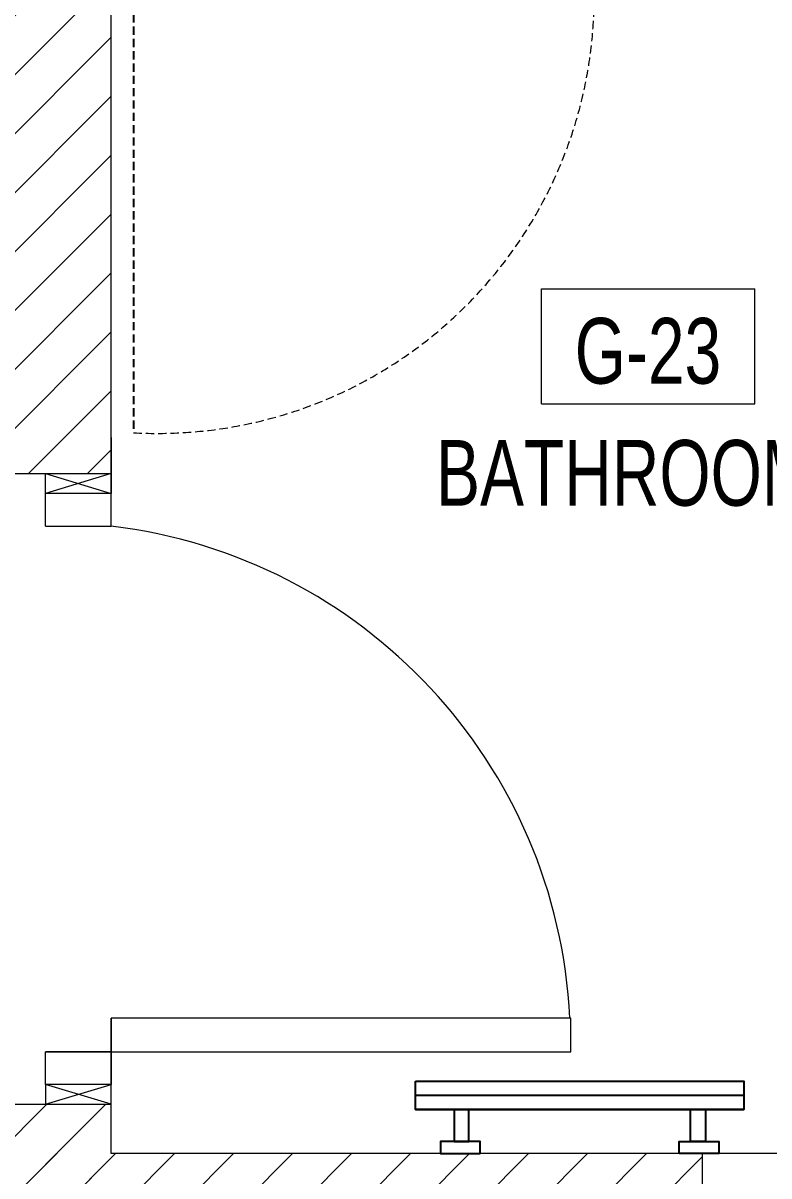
# Model space of a CAD drawing. Header units: millimetres. Extents: x -18512 to 101824, y -95768 to 52898.
# Drawn here: x 15854 to 16989, y -53502 to -51746 of the extents above; entities that cross this region are included whole.
import ezdxf

# ---------------------------------------------------------------- set-up
doc = ezdxf.new("R2010")
doc.units = ezdxf.units.MM
doc.header["$LTSCALE"] = 25
doc.linetypes.add('DASHED', pattern=[0.75, 0.5, -0.25])
doc.layers.get('0').update_dxf_attribs({"color": 254, "lineweight": 0})
for name, color, linetype in [('3_Joinery', 1, 'Continuous'), ('AR WALL HATCH', 8, 'Continuous'), ('Detail - interior', 9, 'Continuous')]:
    doc.layers.add(name, color=color, linetype=linetype)
for name, color, linetype, lineweight in [('A-AREA-IDEN', 2, 'Continuous', 9), ('A-DOOR', 31, 'Continuous', 18), ('Archi-frame', 253, 'Continuous', 9), ('I-WALL', 2, 'Continuous', 9)]:
    doc.layers.add(name, color=color, linetype=linetype, lineweight=lineweight)
doc.styles.add('Arial Narrow_4', font='fi_9001f.ttf', dxfattribs={"width": 0.75, "height": 147.492401})
pattern_1 = [(45, (15109.02, 35539.32), (-44.90128, 44.90128), [])]

# ---------------------------------------------------------------- blocks, each defined once
blk = doc.blocks.new('M_NAGA Room Tag - Room Tag-1756429-GROUND FLOOR PLAN')
at = {"layer": 'A-AREA-IDEN'}
for p, q in [((-3.25, 1.75), (-3.25, -1.75)), ((-3.25, 1.75), (3.25, 1.75)), ((3.25, 1.75), (3.25, -1.75)), ((-3.25, -1.75), (3.25, -1.75))]:
    blk.add_line(p, q, dxfattribs=at)
blk = doc.blocks.new('dffghdjh')
at = {"layer": '3_Joinery', "linetype": 'ByBlock'}
blk.add_line((33754, 8583), (33754, 9083), dxfattribs=at)
at = {"layer": '3_Joinery', "linetype": 'ByBlock', "elevation": 0}
for points in [[(33732.5, 9083), (33732.5, 8583)], [(33775.5, 9083), (33775.5, 8583)]]:
    blk.add_lwpolyline(points, dxfattribs=at)
at = {"layer": '3_Joinery', "linetype": 'ByBlock'}
for points in [[(33732.5, 9083), (33732.5, 8583), (33775.5, 8583), (33775.5, 9083)], [(33842.5, 8984.6), (33824.3, 8984.6), (33824.3, 9044.7), (33842.5, 9044.7)], [(33824.3, 9001.7), (33775.5, 9001.7), (33775.5, 9024.3), (33824.3, 9024.3)], [(33842.5, 8681.5), (33824.3, 8681.5), (33824.3, 8621.3), (33842.5, 8621.3)], [(33824.3, 8664.3), (33775.5, 8664.3), (33775.5, 8641.7), (33824.3, 8641.7)]]:
    blk.add_lwpolyline(points, close=True, dxfattribs=at)

msp = doc.modelspace()

# ---------------------------------------------------------------- hatches: boundary and pattern name
at = {"layer": 'AR WALL HATCH', "lineweight": 5, "ltscale": 25}
h = msp.add_hatch(dxfattribs=at)
h.set_pattern_fill('ANSI31', color=256, scale=20, style=0)
h.set_pattern_definition(pattern_1)
h.paths.add_polyline_path([(15788.1, -52432.4), (15988.1, -52432.4), (15988.1, -50642.4), (15788.1, -50642.4)])
h.paths.add_polyline_path([(15988.1, -53392.4), (15788.1, -53392.4), (15788.1, -53674.4), (15988.1, -53674.4)])
h = msp.add_hatch(dxfattribs=at)
h.set_pattern_fill('ANSI31', color=256, scale=20, style=0)
h.set_pattern_definition(pattern_1)
h.paths.add_polyline_path([(15888.1, -53567.4), (15888.1, -53467.4), (16888.1, -53467.4), (16888.1, -53567.4)])

# ---------------------------------------------------------------- linework, layer by layer
at = {"layer": 'A-DOOR', "lineweight": 18}
for p, q in [((15888, -52512.4, 0), (15888, -52462.4, 0)), ((15988, -52512.4, 0), (15988, -52462.4, 0)), ((15888, -52512.4, 0), (15988, -52512.4, 0)), ((16687.8, -53261.4, 0), (15988, -53261.4, 0)), ((15988, -53261.4, 0), (15988, -53312.4, 0)), ((16687.8, -53312.4, 0), (16687.8, -53261.4, 0)), ((15888, -53362.4, 0), (15888, -53312.4, 0)), ((15888, -53312.4, 0), (15988, -53312.4, 0)), ((15988, -53312.4, 0), (15888, -53312.4, 0)), ((15988, -53312.4, 0), (16687.8, -53312.4, 0)), ((15988, -53312.4, 0), (15988, -53362.4, 0))]:
    msp.add_line(p, q, dxfattribs=at)
at = {"layer": 'A-DOOR'}
msp.add_arc((15893.8, -53300, 0), 793.3, 2.7948, 83.1795, dxfattribs=at)
at = {"layer": 'Archi-frame', "color": 252, "elevation": 0}
for points in [[(15888, -52432.4), (15988, -52432.4), (15988, -52462.4), (15888, -52462.4)], [(15888, -53392.4), (15988, -53392.4), (15988, -53362.4), (15888, -53362.4)]]:
    msp.add_lwpolyline(points, close=True, dxfattribs=at)
for points in [[(15988, -52432.4), (15888, -52462.4)], [(15888, -52432.4), (15988, -52462.4)], [(15988, -53392.4), (15888, -53362.4)], [(15888, -53392.4), (15988, -53362.4)]]:
    msp.add_lwpolyline(points, dxfattribs=at)
at = {"layer": 'Detail - interior', "color": 8, "linetype": 'DASHED'}
msp.add_line((16022.1, -51676.7, 0), (16022.1, -52370.1, 0), dxfattribs=at)
at = {"layer": 'Detail - interior', "color": 8, "linetype": 'DASHED', "lineweight": 0}
msp.add_arc((16058.5, -51706.5, 0), 664.6, 266.8595, 3.1407, dxfattribs=at)
at = {"layer": 'I-WALL'}
for p, q in [((15988.1, -52512.4), (15988.1, -50527.6)), ((15988, -52377.4, 0), (15988, -52432.4, 0)), ((15788.1, -52432.4, 0), (15988, -52432.4, 0)), ((15988.1, -53467.4), (15988.1, -53261.4)), ((15788.1, -53392.4, 0), (15988, -53392.4, 0)), ((15988.1, -53467.4), (15988.1, -53392.4)), ((16888.1, -53467.4), (15988.1, -53467.4)), ((17888.1, -53467.4, 0), (15988.1, -53467.4)), ((16888.1, -53517.4), (16888.1, -53467.4)), ((20263.4, -53467.4), (16888.1, -53467.4))]:
    msp.add_line(p, q, dxfattribs=at)

# ---------------------------------------------------------------- block references
at = {"color": 6, "lineweight": 0, "xscale": -1, "rotation": 90}
msp.add_blockref('dffghdjh', (25534.1, -19624.9), dxfattribs=at)
at = {"layer": 'A-AREA-IDEN', "lineweight": 18, "xscale": -49.99999999999998, "yscale": 49.99999999999998, "zscale": 49.99999999999998, "rotation": 180}
msp.add_blockref('M_NAGA Room Tag - Room Tag-1756429-GROUND FLOOR PLAN', (16805.4, -52238.7), dxfattribs=at)

# ---------------------------------------------------------------- texts
at = {"layer": 'A-AREA-IDEN', "lineweight": 18, "char_height": 100, "attachment_point": 8, "line_spacing_factor": 0.968573, "style": 'Arial Narrow_4'}
for s, insert, width in [('G-23', (16805, -52296.8), 747), (' BATHROOM 1', (16800.1, -52482.6), 914.89)]:
    msp.add_mtext(s, dxfattribs=dict(at, insert=insert, width=width))

doc.saveas('drawing.dxf')
